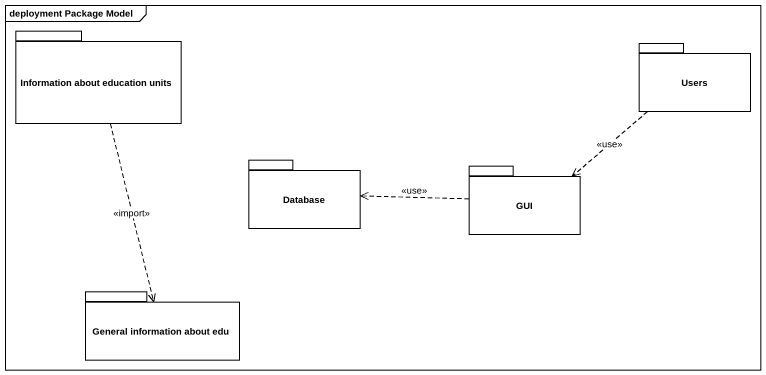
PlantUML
@startuml
mainframe deployment Package Model
package "Information about education units" as Information_about_education {
}
package Users {
}
package "Database" as Database_ {
}
package GUI {
}
package "General information about edu" as General_information_about {
}
Information_about_education ..> General_information_about : <<import>>
Users ..> GUI : <<use>>
GUI .left.> Database_ : <<use>>
@enduml
